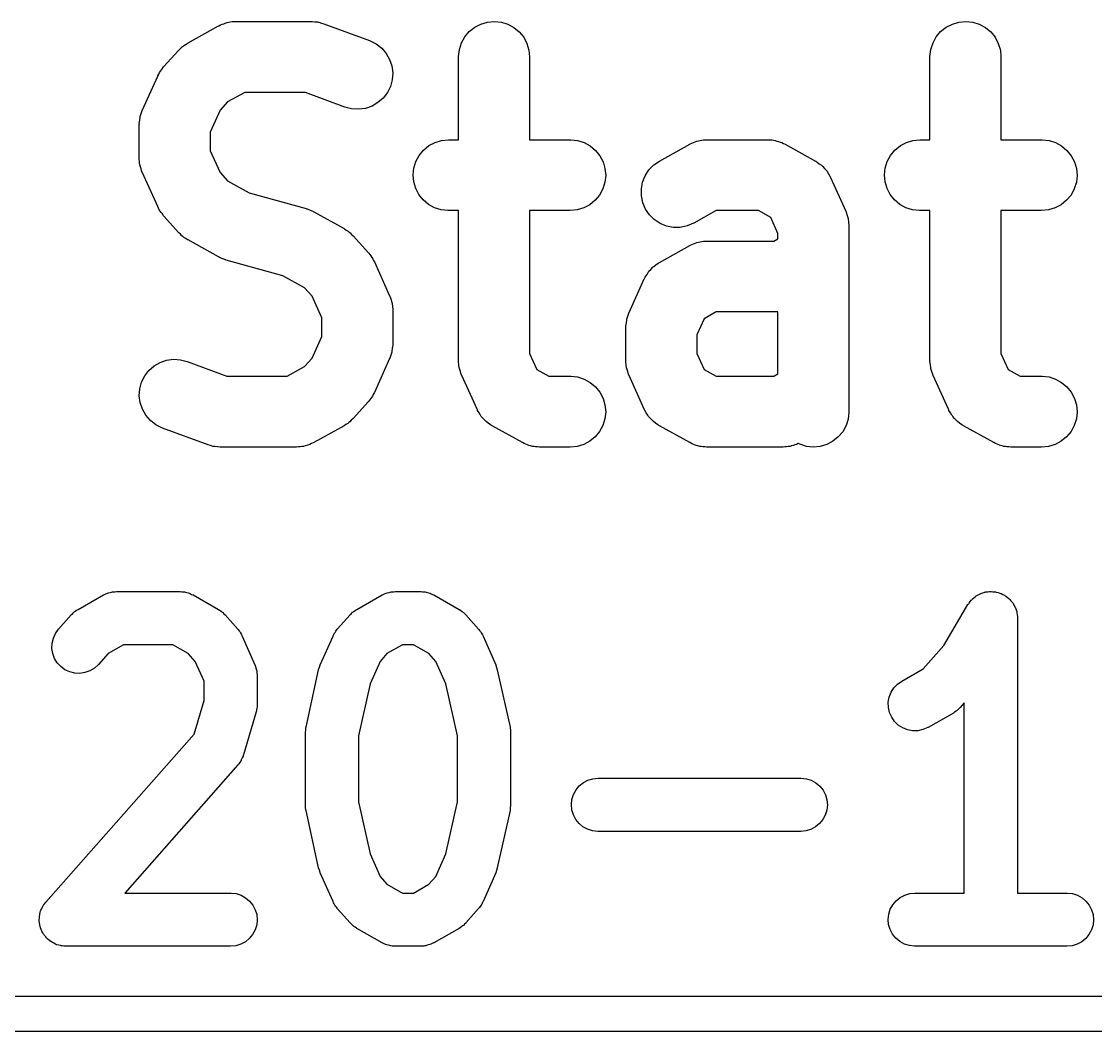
# Model space of a CAD drawing. Extents: x 70 to 232, y -98 to -51.
# Drawn here: x 162.75 to 168.8, y -97.9 to -92.2 of the extents above; entities that cross this region are included whole.
import ezdxf

# ---------------------------------------------------------------- set-up
doc = ezdxf.new("R2010")
doc.units = 0
doc.layers.add('BLACK', color=7, linetype='CONTINUOUS')

msp = doc.modelspace()

# ---------------------------------------------------------------- linework, layer by layer
at = {"layer": 'BLACK', "linetype": 'CONTINUOUS'}
for p, q in [((163.689, -92.3252), (163.86, -92.2299)), ((163.86, -92.2299), (163.862, -92.2286)), ((163.862, -92.2286), (163.872, -92.2246)), ((163.872, -92.2246), (163.881, -92.2199)), ((163.881, -92.2199), (163.89, -92.2172)), ((163.89, -92.2172), (163.898, -92.2136)), ((163.898, -92.2136), (163.909, -92.2115)), ((163.909, -92.2115), (163.918, -92.2086)), ((163.918, -92.2086), (163.928, -92.2077)), ((163.928, -92.2077), (163.937, -92.2058)), ((163.937, -92.2058), (163.947, -92.2058)), ((163.947, -92.2058), (163.957, -92.2048)), ((163.957, -92.2048), (164.386, -92.2048)), ((164.386, -92.2048), (164.389, -92.2048)), ((164.389, -92.2048), (164.403, -92.2064)), ((164.403, -92.2064), (164.417, -92.2073)), ((164.417, -92.2073), (164.422, -92.2086)), ((164.422, -92.2086), (164.427, -92.2091)), ((164.427, -92.2091), (164.441, -92.2135)), ((164.441, -92.2135), (164.455, -92.2172)), ((164.455, -92.2172), (164.712, -92.3124)), ((165.249, -92.2918), (165.274, -92.2619)), ((165.274, -92.2619), (165.305, -92.2374)), ((165.305, -92.2374), (165.339, -92.2193)), ((165.339, -92.2193), (165.377, -92.2083)), ((165.377, -92.2083), (165.416, -92.2048)), ((165.416, -92.2048), (165.455, -92.2088)), ((165.455, -92.2088), (165.492, -92.2204)), ((165.492, -92.2204), (165.526, -92.239)), ((165.526, -92.239), (165.556, -92.2638)), ((167.906, -92.2918), (167.931, -92.2619)), ((167.931, -92.2619), (167.962, -92.2374)), ((167.962, -92.2374), (167.997, -92.2193)), ((167.997, -92.2193), (168.034, -92.2083)), ((168.034, -92.2083), (168.073, -92.2048)), ((168.073, -92.2048), (168.112, -92.2088)), ((168.112, -92.2088), (168.149, -92.2204)), ((168.149, -92.2204), (168.183, -92.239)), ((168.183, -92.239), (168.213, -92.2638)), ((164.712, -92.3124), (164.715, -92.3134)), ((164.715, -92.3134), (164.75, -92.331)), ((165.23, -92.326), (165.249, -92.2918)), ((165.556, -92.2638), (165.581, -92.2941)), ((165.581, -92.2941), (165.599, -92.3285)), ((167.888, -92.326), (167.906, -92.2918)), ((168.213, -92.2638), (168.238, -92.2941)), ((168.238, -92.2941), (168.256, -92.3285)), ((163.551, -92.4614), (163.637, -92.3662)), ((163.637, -92.3662), (163.639, -92.3641)), ((163.639, -92.3641), (163.648, -92.3561)), ((163.648, -92.3561), (163.656, -92.3474)), ((163.656, -92.3474), (163.663, -92.3431)), ((163.663, -92.3431), (163.668, -92.3382)), ((163.668, -92.3382), (163.679, -92.3321)), ((163.679, -92.3321), (163.689, -92.3252)), ((164.75, -92.331), (164.781, -92.355)), ((164.781, -92.355), (164.806, -92.3845)), ((165.214, -92.402), (165.219, -92.3632)), ((165.219, -92.3632), (165.23, -92.326)), ((165.599, -92.3285), (165.61, -92.3659)), ((165.61, -92.3659), (165.614, -92.4048)), ((167.871, -92.402), (167.876, -92.3632)), ((167.876, -92.3632), (167.888, -92.326)), ((168.256, -92.3285), (168.268, -92.3659)), ((168.268, -92.3659), (168.271, -92.4048)), ((164.806, -92.3845), (164.825, -92.4184)), ((164.825, -92.4184), (164.838, -92.4554)), ((165.214, -92.4048), (165.214, -92.402)), ((165.214, -92.8714), (165.214, -92.4048)), ((165.614, -92.4048), (165.614, -92.8714)), ((167.871, -92.4048), (167.871, -92.402)), ((167.871, -92.8714), (167.871, -92.4048)), ((168.271, -92.4048), (168.271, -92.8714)), ((163.519, -92.5106), (163.524, -92.502)), ((163.524, -92.502), (163.528, -92.4929)), ((163.528, -92.4929), (163.534, -92.4852)), ((163.534, -92.4852), (163.539, -92.477)), ((163.539, -92.477), (163.545, -92.4695)), ((163.545, -92.4695), (163.551, -92.4614)), ((164.838, -92.4554), (164.843, -92.4941)), ((164.843, -92.4941), (164.84, -92.5331)), ((163.432, -92.7036), (163.518, -92.5132)), ((163.518, -92.5132), (163.519, -92.5106)), ((164.84, -92.5331), (164.83, -92.5708)), ((164.009, -92.6048), (163.912, -92.6586)), ((164.35, -92.6048), (164.009, -92.6048)), ((164.573, -92.6875), (164.35, -92.6048)), ((164.813, -92.6058), (164.789, -92.6367)), ((164.83, -92.5708), (164.813, -92.6058)), ((163.912, -92.6586), (163.87, -92.7058)), ((164.726, -92.682), (164.689, -92.6947)), ((164.759, -92.6625), (164.726, -92.682)), ((164.789, -92.6367), (164.759, -92.6625)), ((163.417, -92.7618), (163.419, -92.7441)), ((163.419, -92.7406), (163.425, -92.7238)), ((163.419, -92.7424), (163.419, -92.7406)), ((163.419, -92.7441), (163.419, -92.7424)), ((163.425, -92.7238), (163.43, -92.7069)), ((163.43, -92.7069), (163.431, -92.7053)), ((163.431, -92.7053), (163.432, -92.7036)), ((163.87, -92.7058), (163.814, -92.8286)), ((164.611, -92.6975), (164.573, -92.6875)), ((164.65, -92.6999), (164.611, -92.6975)), ((164.689, -92.6947), (164.65, -92.6999)), ((163.414, -92.7793), (163.417, -92.7618)), ((163.415, -92.7811), (163.414, -92.7793)), ((163.414, -92.7829), (163.415, -92.7811)), ((163.414, -92.7857), (163.414, -92.7829)), ((163.414, -92.9762), (163.414, -92.7857)), ((163.814, -92.8286), (163.814, -92.9333)), ((165.016, -92.9295), (165.046, -92.9048)), ((165.046, -92.9048), (165.081, -92.8865)), ((165.081, -92.8865), (165.118, -92.8752)), ((165.118, -92.8752), (165.157, -92.8714)), ((165.157, -92.8714), (165.214, -92.8714)), ((165.614, -92.8714), (165.843, -92.8714)), ((165.843, -92.8714), (165.846, -92.8714)), ((165.846, -92.8714), (165.884, -92.8758)), ((165.884, -92.8758), (165.922, -92.8876)), ((165.922, -92.8876), (165.956, -92.9064)), ((165.956, -92.9064), (165.986, -92.9315)), ((166.346, -92.9918), (166.517, -92.8966)), ((166.517, -92.8966), (166.52, -92.8953)), ((166.52, -92.8953), (166.529, -92.8913)), ((166.529, -92.8913), (166.538, -92.8865)), ((166.538, -92.8865), (166.547, -92.8838)), ((166.547, -92.8838), (166.556, -92.8802)), ((166.556, -92.8802), (166.566, -92.8782)), ((166.566, -92.8782), (166.575, -92.8752)), ((166.575, -92.8752), (166.585, -92.8743)), ((166.585, -92.8743), (166.594, -92.8725)), ((166.594, -92.8725), (166.604, -92.8724)), ((166.604, -92.8724), (166.614, -92.8714)), ((166.614, -92.8714), (166.957, -92.8714)), ((166.957, -92.8714), (166.96, -92.8714)), ((166.96, -92.8714), (166.97, -92.8726)), ((166.97, -92.8726), (166.98, -92.8728)), ((166.98, -92.8728), (166.989, -92.8748)), ((166.989, -92.8748), (166.999, -92.8758)), ((166.999, -92.8758), (167.008, -92.8789)), ((167.008, -92.8789), (167.018, -92.8811)), ((167.018, -92.8811), (167.027, -92.8848)), ((167.027, -92.8848), (167.036, -92.8876)), ((167.036, -92.8876), (167.045, -92.8925)), ((167.045, -92.8925), (167.054, -92.8966)), ((167.054, -92.8966), (167.226, -92.9918)), ((167.673, -92.9295), (167.704, -92.9048)), ((167.704, -92.9048), (167.738, -92.8865)), ((167.738, -92.8865), (167.775, -92.8752)), ((167.775, -92.8752), (167.814, -92.8714)), ((167.814, -92.8714), (167.871, -92.8714)), ((168.271, -92.8714), (168.5, -92.8714)), ((168.5, -92.8714), (168.503, -92.8714)), ((168.503, -92.8714), (168.542, -92.8758)), ((168.542, -92.8758), (168.579, -92.8876)), ((168.579, -92.8876), (168.613, -92.9064)), ((168.613, -92.9064), (168.643, -92.9315)), ((163.414, -92.978), (163.414, -92.9762)), ((163.414, -92.9798), (163.414, -92.978)), ((163.416, -92.9974), (163.414, -92.9798)), ((163.814, -92.9333), (163.87, -93.0561)), ((164.973, -92.9939), (164.991, -92.9596)), ((164.991, -92.9596), (165.016, -92.9295)), ((165.986, -92.9315), (166.01, -92.9619)), ((166.01, -92.9619), (166.028, -92.9965)), ((167.63, -92.9939), (167.648, -92.9596)), ((167.648, -92.9596), (167.673, -92.9295)), ((168.643, -92.9315), (168.667, -92.9619)), ((168.667, -92.9619), (168.685, -92.9965)), ((163.418, -93.015), (163.416, -92.9974)), ((163.419, -93.0168), (163.418, -93.015)), ((163.419, -93.0186), (163.419, -93.0168)), ((163.424, -93.0355), (163.419, -93.0186)), ((163.429, -93.0524), (163.424, -93.0355)), ((164.957, -93.07), (164.961, -93.0312)), ((164.961, -93.0312), (164.973, -92.9939)), ((166.028, -92.9965), (166.039, -93.034)), ((166.039, -93.034), (166.043, -93.0728)), ((166.265, -93.0748), (166.286, -93.042)), ((166.286, -93.042), (166.314, -93.014)), ((166.314, -93.014), (166.346, -92.9918)), ((167.226, -92.9918), (167.228, -92.9932)), ((167.228, -92.9932), (167.231, -92.9956)), ((167.231, -92.9956), (167.235, -92.9974)), ((167.235, -92.9974), (167.247, -93.0069)), ((167.247, -93.0069), (167.26, -93.0158)), ((167.26, -93.0158), (167.263, -93.0188)), ((167.263, -93.0188), (167.266, -93.0213)), ((167.266, -93.0213), (167.276, -93.033)), ((167.276, -93.033), (167.287, -93.0442)), ((167.287, -93.0442), (167.289, -93.0477)), ((167.289, -93.0477), (167.292, -93.0507)), ((167.614, -93.07), (167.618, -93.0312)), ((167.618, -93.0312), (167.63, -92.9939)), ((168.685, -92.9965), (168.696, -93.034)), ((168.696, -93.034), (168.7, -93.0728)), ((163.43, -93.054), (163.429, -93.0524)), ((163.431, -93.0557), (163.43, -93.054)), ((163.432, -93.0583), (163.431, -93.0557)), ((163.518, -93.2487), (163.432, -93.0583)), ((163.87, -93.0561), (163.912, -93.1033)), ((163.912, -93.1033), (164.034, -93.1708)), ((164.961, -93.1089), (164.957, -93.07)), ((164.972, -93.1463), (164.961, -93.1089)), ((166.043, -93.0728), (166.039, -93.1116)), ((166.251, -93.1111), (166.265, -93.0748)), ((167.292, -93.0507), (167.299, -93.0642)), ((167.299, -93.0642), (167.307, -93.0773)), ((167.307, -93.0773), (167.309, -93.0811)), ((167.309, -93.0811), (167.311, -93.0846)), ((167.311, -93.0846), (167.397, -93.2751)), ((167.618, -93.1089), (167.614, -93.07)), ((167.629, -93.1463), (167.618, -93.1089)), ((168.7, -93.0728), (168.696, -93.1116)), ((164.034, -93.1708), (164.354, -93.2597)), ((164.99, -93.1809), (164.972, -93.1463)), ((166.027, -93.1489), (166.009, -93.1833)), ((166.039, -93.1116), (166.027, -93.1489)), ((166.244, -93.1494), (166.251, -93.1111)), ((166.244, -93.1885), (166.244, -93.1494)), ((167.647, -93.1809), (167.629, -93.1463)), ((168.684, -93.1489), (168.666, -93.1833)), ((168.696, -93.1116), (168.684, -93.1489)), ((165.014, -93.2114), (164.99, -93.1809)), ((165.044, -93.2365), (165.014, -93.2114)), ((165.984, -93.2133), (165.954, -93.238)), ((166.009, -93.1833), (165.984, -93.2133)), ((166.252, -93.2267), (166.244, -93.1885)), ((166.267, -93.2626), (166.252, -93.2267)), ((167.671, -93.2114), (167.647, -93.1809)), ((167.701, -93.2365), (167.671, -93.2114)), ((168.641, -93.2133), (168.611, -93.238)), ((168.666, -93.1833), (168.641, -93.2133)), ((163.523, -93.2575), (163.518, -93.2487)), ((163.527, -93.2666), (163.523, -93.2575)), ((163.532, -93.2744), (163.527, -93.2666)), ((163.537, -93.2826), (163.532, -93.2744)), ((163.544, -93.2902), (163.537, -93.2826)), ((163.549, -93.2984), (163.544, -93.2902)), ((164.354, -93.2597), (164.356, -93.2604)), ((164.356, -93.2604), (164.359, -93.2614)), ((164.359, -93.2614), (164.361, -93.262)), ((164.361, -93.262), (164.377, -93.2687)), ((164.377, -93.2687), (164.392, -93.275)), ((164.392, -93.275), (164.395, -93.2765)), ((164.395, -93.2765), (164.397, -93.2775)), ((164.397, -93.2775), (164.569, -93.3728)), ((165.078, -93.2553), (165.044, -93.2365)), ((165.116, -93.2671), (165.078, -93.2553)), ((165.154, -93.2714), (165.116, -93.2671)), ((165.157, -93.2714), (165.154, -93.2714)), ((165.214, -93.2714), (165.157, -93.2714)), ((165.214, -94.119), (165.214, -93.2714)), ((165.843, -93.2714), (165.614, -93.2714)), ((165.614, -93.2714), (165.614, -94.0761)), ((165.882, -93.2676), (165.843, -93.2714)), ((165.919, -93.2563), (165.882, -93.2676)), ((165.954, -93.238), (165.919, -93.2563)), ((166.289, -93.2948), (166.267, -93.2626)), ((166.666, -93.2714), (166.54, -93.3415)), ((166.905, -93.2714), (166.666, -93.2714)), ((166.973, -93.3093), (166.905, -93.2714)), ((167.397, -93.2751), (167.398, -93.2776)), ((167.398, -93.2776), (167.398, -93.2793)), ((167.398, -93.2793), (167.399, -93.2809)), ((167.399, -93.2809), (167.404, -93.2979)), ((167.735, -93.2553), (167.701, -93.2365)), ((167.773, -93.2671), (167.735, -93.2553)), ((167.811, -93.2714), (167.773, -93.2671)), ((167.814, -93.2714), (167.811, -93.2714)), ((167.871, -93.2714), (167.814, -93.2714)), ((167.871, -94.119), (167.871, -93.2714)), ((168.5, -93.2714), (168.271, -93.2714)), ((168.271, -93.2714), (168.271, -94.0761)), ((168.539, -93.2676), (168.5, -93.2714)), ((168.576, -93.2563), (168.539, -93.2676)), ((168.611, -93.238), (168.576, -93.2563)), ((163.551, -93.3005), (163.549, -93.2984)), ((163.637, -93.3957), (163.551, -93.3005)), ((166.317, -93.3222), (166.289, -93.2948)), ((166.35, -93.3437), (166.317, -93.3222)), ((166.386, -93.3584), (166.35, -93.3437)), ((166.538, -93.3428), (166.502, -93.3579)), ((166.54, -93.3415), (166.538, -93.3428)), ((167.014, -93.4001), (166.973, -93.3093)), ((167.404, -93.2979), (167.41, -93.3148)), ((167.41, -93.3148), (167.41, -93.3166)), ((167.41, -93.3166), (167.41, -93.3183)), ((167.41, -93.3183), (167.412, -93.3359)), ((167.412, -93.3359), (167.414, -93.3536)), ((163.646, -93.4039), (163.637, -93.3957)), ((163.654, -93.4127), (163.646, -93.4039)), ((163.66, -93.417), (163.654, -93.4127)), ((164.569, -93.3728), (164.571, -93.3742)), ((164.571, -93.3742), (164.581, -93.3812)), ((164.581, -93.3812), (164.591, -93.3875)), ((164.591, -93.3875), (164.597, -93.3925)), ((164.597, -93.3925), (164.603, -93.3968)), ((164.603, -93.3968), (164.611, -93.4056)), ((164.611, -93.4056), (164.62, -93.4138)), ((166.424, -93.3658), (166.386, -93.3584)), ((166.463, -93.3656), (166.424, -93.3658)), ((166.502, -93.3579), (166.463, -93.3656)), ((167.014, -93.4299), (167.014, -93.4001)), ((167.414, -93.3536), (167.414, -93.3554)), ((167.414, -93.3554), (167.414, -93.3571)), ((167.414, -93.3571), (167.414, -94.4048)), ((163.666, -93.422), (163.66, -93.417)), ((163.676, -93.4283), (163.666, -93.422)), ((163.686, -93.4354), (163.676, -93.4283)), ((163.689, -93.4367), (163.686, -93.4354)), ((163.86, -93.532), (163.689, -93.4367)), ((164.62, -93.4138), (164.706, -93.5091)), ((166.346, -93.5633), (166.517, -93.468)), ((166.517, -93.468), (166.52, -93.4667)), ((166.52, -93.4667), (166.529, -93.4627)), ((166.529, -93.4627), (166.538, -93.4579)), ((166.538, -93.4579), (166.547, -93.4552)), ((166.547, -93.4552), (166.556, -93.4517)), ((166.556, -93.4517), (166.566, -93.4496)), ((166.566, -93.4496), (166.575, -93.4467)), ((166.575, -93.4467), (166.585, -93.4458)), ((166.585, -93.4458), (166.594, -93.4439)), ((166.594, -93.4439), (166.604, -93.4439)), ((166.604, -93.4439), (166.614, -93.4429)), ((166.614, -93.4429), (166.991, -93.4429)), ((166.991, -93.4429), (167.014, -93.4299)), ((163.862, -93.533), (163.86, -93.532)), ((163.865, -93.5345), (163.862, -93.533)), ((164.706, -93.5091), (164.708, -93.5112)), ((164.708, -93.5112), (164.714, -93.5193)), ((164.714, -93.5193), (164.72, -93.5269)), ((164.72, -93.5269), (164.725, -93.5352)), ((163.88, -93.5408), (163.865, -93.5345)), ((163.896, -93.5475), (163.88, -93.5408)), ((163.898, -93.5481), (163.896, -93.5475)), ((163.901, -93.5491), (163.898, -93.5481)), ((163.904, -93.5498), (163.901, -93.5491)), ((164.224, -93.6387), (163.904, -93.5498)), ((164.725, -93.5352), (164.73, -93.5429)), ((164.73, -93.5429), (164.735, -93.5521)), ((164.735, -93.5521), (164.74, -93.5608)), ((164.74, -93.5608), (164.825, -93.7513)), ((166.297, -93.6024), (166.308, -93.5908)), ((166.308, -93.5908), (166.311, -93.5884)), ((166.311, -93.5884), (166.314, -93.5855)), ((166.314, -93.5855), (166.326, -93.5767)), ((166.326, -93.5767), (166.339, -93.5673)), ((166.339, -93.5673), (166.342, -93.5656)), ((166.342, -93.5656), (166.346, -93.5633)), ((164.345, -93.7062), (164.224, -93.6387)), ((166.26, -93.656), (166.262, -93.6535)), ((166.262, -93.6535), (166.264, -93.65)), ((166.264, -93.65), (166.265, -93.6462)), ((166.265, -93.6462), (166.274, -93.6332)), ((166.274, -93.6332), (166.282, -93.6199)), ((166.282, -93.6199), (166.284, -93.6169)), ((166.284, -93.6169), (166.286, -93.6135)), ((166.286, -93.6135), (166.297, -93.6024)), ((164.388, -93.7534), (164.345, -93.7062)), ((166.175, -93.8465), (166.26, -93.656)), ((164.443, -93.8763), (164.388, -93.7534)), ((164.825, -93.7513), (164.826, -93.7538)), ((164.826, -93.7538), (164.827, -93.7555)), ((164.827, -93.7555), (164.828, -93.7571)), ((164.828, -93.7571), (164.833, -93.7741)), ((164.833, -93.7741), (164.838, -93.791)), ((164.838, -93.791), (164.839, -93.7928)), ((164.839, -93.7928), (164.839, -93.7945)), ((164.839, -93.7945), (164.841, -93.8121)), ((164.841, -93.8121), (164.843, -93.8297)), ((164.843, -93.8297), (164.843, -93.8315)), ((164.843, -93.8315), (164.843, -93.8333)), ((164.843, -93.8333), (164.843, -94.0238)), ((164.443, -93.9809), (164.443, -93.8763)), ((166.16, -93.9046), (166.162, -93.887)), ((166.162, -93.8835), (166.168, -93.8667)), ((166.162, -93.8853), (166.162, -93.8835)), ((166.162, -93.887), (166.162, -93.8853)), ((166.168, -93.8667), (166.173, -93.8498)), ((166.173, -93.8498), (166.174, -93.8482)), ((166.174, -93.8482), (166.175, -93.8465)), ((166.598, -93.8807), (166.557, -93.9715)), ((166.666, -93.8429), (166.598, -93.8807)), ((167.014, -93.8429), (166.666, -93.8429)), ((167.014, -94.1918), (167.014, -93.8429)), ((166.157, -93.9222), (166.16, -93.9046)), ((166.157, -93.924), (166.157, -93.9222)), ((166.157, -93.9258), (166.157, -93.924)), ((166.157, -93.9286), (166.157, -93.9258)), ((166.157, -94.119), (166.157, -93.9286)), ((164.388, -94.1037), (164.443, -93.9809)), ((166.557, -93.9715), (166.557, -94.0761)), ((164.838, -94.0689), (164.832, -94.0857)), ((164.84, -94.0477), (164.838, -94.0654)), ((164.838, -94.0654), (164.838, -94.0671)), ((164.838, -94.0671), (164.838, -94.0689)), ((164.843, -94.0302), (164.84, -94.0477)), ((164.843, -94.0238), (164.843, -94.0266)), ((164.843, -94.0266), (164.843, -94.0284)), ((164.843, -94.0284), (164.843, -94.0302)), ((165.614, -94.0761), (165.655, -94.1669)), ((166.557, -94.0761), (166.598, -94.1669)), ((168.271, -94.0761), (168.312, -94.1669)), ((163.498, -94.1471), (163.531, -94.1275)), ((163.531, -94.1275), (163.568, -94.1149)), ((163.568, -94.1149), (163.607, -94.1097)), ((163.607, -94.1097), (163.646, -94.1121)), ((163.646, -94.1121), (163.684, -94.122)), ((163.684, -94.122), (163.907, -94.2048)), ((164.345, -94.1509), (164.388, -94.1037)), ((164.825, -94.1059), (164.74, -94.2964)), ((164.826, -94.1042), (164.825, -94.1059)), ((164.827, -94.1026), (164.826, -94.1042)), ((164.832, -94.0857), (164.827, -94.1026)), ((165.214, -94.1208), (165.214, -94.119)), ((165.214, -94.1226), (165.214, -94.1208)), ((165.216, -94.1403), (165.214, -94.1226)), ((166.157, -94.1208), (166.157, -94.119)), ((166.157, -94.1226), (166.157, -94.1208)), ((166.159, -94.1403), (166.157, -94.1226)), ((167.872, -94.1208), (167.871, -94.119)), ((167.871, -94.1226), (167.872, -94.1208)), ((167.874, -94.1403), (167.871, -94.1226)), ((163.445, -94.2038), (163.468, -94.1728)), ((163.468, -94.1728), (163.498, -94.1471)), ((164.248, -94.2048), (164.345, -94.1509)), ((165.218, -94.1579), (165.216, -94.1403)), ((165.219, -94.1596), (165.218, -94.1579)), ((165.219, -94.1614), (165.219, -94.1596)), ((165.224, -94.1783), (165.219, -94.1614)), ((165.229, -94.1953), (165.224, -94.1783)), ((165.23, -94.1968), (165.229, -94.1953)), ((165.231, -94.1986), (165.23, -94.1968)), ((165.232, -94.2011), (165.231, -94.1986)), ((165.655, -94.1669), (165.723, -94.2048)), ((166.161, -94.1579), (166.159, -94.1403)), ((166.161, -94.1596), (166.161, -94.1579)), ((166.162, -94.1614), (166.161, -94.1596)), ((166.167, -94.1783), (166.162, -94.1614)), ((166.172, -94.1953), (166.167, -94.1783)), ((166.173, -94.1968), (166.172, -94.1953)), ((166.174, -94.1986), (166.173, -94.1968)), ((166.175, -94.2011), (166.174, -94.1986)), ((166.598, -94.1669), (166.666, -94.2048)), ((166.991, -94.2048), (167.014, -94.1918)), ((167.875, -94.1579), (167.874, -94.1403)), ((167.876, -94.1596), (167.875, -94.1579)), ((167.876, -94.1614), (167.876, -94.1596)), ((167.881, -94.1783), (167.876, -94.1614)), ((167.887, -94.1953), (167.881, -94.1783)), ((167.887, -94.1968), (167.887, -94.1953)), ((167.888, -94.1986), (167.887, -94.1968)), ((167.889, -94.2011), (167.888, -94.1986)), ((168.312, -94.1669), (168.38, -94.2048)), ((163.417, -94.2764), (163.427, -94.2388)), ((163.427, -94.2388), (163.445, -94.2038)), ((163.907, -94.2048), (164.248, -94.2048)), ((165.318, -94.3916), (165.232, -94.2011)), ((165.723, -94.2048), (165.843, -94.2048)), ((165.843, -94.2048), (165.846, -94.2048)), ((165.846, -94.2048), (165.884, -94.2091)), ((165.884, -94.2091), (165.922, -94.2209)), ((165.922, -94.2209), (165.956, -94.2397)), ((165.956, -94.2397), (165.986, -94.2648)), ((166.26, -94.3916), (166.175, -94.2011)), ((166.666, -94.2048), (166.991, -94.2048)), ((167.975, -94.3916), (167.889, -94.2011)), ((168.38, -94.2048), (168.5, -94.2048)), ((168.5, -94.2048), (168.503, -94.2048)), ((168.503, -94.2048), (168.542, -94.2091)), ((168.542, -94.2091), (168.579, -94.2209)), ((168.579, -94.2209), (168.613, -94.2397)), ((168.613, -94.2397), (168.643, -94.2648)), ((163.414, -94.3154), (163.417, -94.2764)), ((163.419, -94.3541), (163.414, -94.3154)), ((164.729, -94.3167), (164.723, -94.3243)), ((164.733, -94.3076), (164.729, -94.3167)), ((164.738, -94.2989), (164.733, -94.3076)), ((164.74, -94.2964), (164.738, -94.2989)), ((165.986, -94.2648), (166.01, -94.2952)), ((166.01, -94.2952), (166.028, -94.3298)), ((168.643, -94.2648), (168.667, -94.2952)), ((168.667, -94.2952), (168.685, -94.3298)), ((163.432, -94.3911), (163.419, -94.3541)), ((164.706, -94.3481), (164.62, -94.4433)), ((164.712, -94.34), (164.706, -94.3481)), ((164.718, -94.3325), (164.712, -94.34)), ((164.723, -94.3243), (164.718, -94.3325)), ((166.028, -94.3298), (166.039, -94.3673)), ((166.039, -94.3673), (166.043, -94.4062)), ((168.685, -94.3298), (168.696, -94.3673)), ((168.696, -94.3673), (168.7, -94.4062)), ((163.451, -94.425), (163.432, -94.3911)), ((163.477, -94.4545), (163.451, -94.425)), ((165.32, -94.3951), (165.318, -94.3916)), ((165.321, -94.3989), (165.32, -94.3951)), ((165.329, -94.412), (165.321, -94.3989)), ((165.337, -94.4255), (165.329, -94.412)), ((165.34, -94.4285), (165.337, -94.4255)), ((165.342, -94.432), (165.34, -94.4285)), ((165.352, -94.4432), (165.342, -94.432)), ((166.043, -94.4062), (166.039, -94.445)), ((166.262, -94.3951), (166.26, -94.3916)), ((166.264, -94.3989), (166.262, -94.3951)), ((166.272, -94.412), (166.264, -94.3989)), ((166.28, -94.4255), (166.272, -94.412)), ((166.283, -94.4285), (166.28, -94.4255)), ((166.285, -94.432), (166.283, -94.4285)), ((166.295, -94.4432), (166.285, -94.432)), ((167.414, -94.4076), (167.41, -94.4463)), ((167.414, -94.4048), (167.414, -94.4076)), ((167.977, -94.3951), (167.975, -94.3916)), ((167.978, -94.3989), (167.977, -94.3951)), ((167.986, -94.412), (167.978, -94.3989)), ((167.994, -94.4255), (167.986, -94.412)), ((167.997, -94.4285), (167.994, -94.4255)), ((167.999, -94.432), (167.997, -94.4285)), ((168.01, -94.4432), (167.999, -94.432)), ((168.7, -94.4062), (168.696, -94.445)), ((163.507, -94.4785), (163.477, -94.4545)), ((163.542, -94.4961), (163.507, -94.4785)), ((163.545, -94.4971), (163.542, -94.4961)), ((163.802, -94.5923), (163.545, -94.4971)), ((164.569, -94.4844), (164.397, -94.5796)), ((164.579, -94.4774), (164.569, -94.4844)), ((164.589, -94.4713), (164.579, -94.4774)), ((164.595, -94.4664), (164.589, -94.4713)), ((164.601, -94.4622), (164.595, -94.4664)), ((164.609, -94.4534), (164.601, -94.4622)), ((164.618, -94.4454), (164.609, -94.4534)), ((164.62, -94.4433), (164.618, -94.4454)), ((165.363, -94.4549), (165.352, -94.4432)), ((165.366, -94.4574), (165.363, -94.4549)), ((165.369, -94.4603), (165.366, -94.4574)), ((165.381, -94.4693), (165.369, -94.4603)), ((165.394, -94.4788), (165.381, -94.4693)), ((165.397, -94.4806), (165.394, -94.4788)), ((165.4, -94.483), (165.397, -94.4806)), ((165.403, -94.4844), (165.4, -94.483)), ((165.574, -94.5796), (165.403, -94.4844)), ((166.027, -94.4823), (166.009, -94.5166)), ((166.039, -94.445), (166.027, -94.4823)), ((166.306, -94.4549), (166.295, -94.4432)), ((166.309, -94.4574), (166.306, -94.4549)), ((166.312, -94.4603), (166.309, -94.4574)), ((166.324, -94.4693), (166.312, -94.4603)), ((166.336, -94.4788), (166.324, -94.4693)), ((166.34, -94.4806), (166.336, -94.4788)), ((166.343, -94.483), (166.34, -94.4806)), ((166.346, -94.4844), (166.343, -94.483)), ((166.517, -94.5796), (166.346, -94.4844)), ((167.398, -94.4835), (167.379, -94.5178)), ((167.41, -94.4463), (167.398, -94.4835)), ((168.02, -94.4549), (168.01, -94.4432)), ((168.023, -94.4574), (168.02, -94.4549)), ((168.026, -94.4603), (168.023, -94.4574)), ((168.038, -94.4693), (168.026, -94.4603)), ((168.051, -94.4788), (168.038, -94.4693)), ((168.054, -94.4806), (168.051, -94.4788)), ((168.058, -94.483), (168.054, -94.4806)), ((168.06, -94.4844), (168.058, -94.483)), ((168.231, -94.5796), (168.06, -94.4844)), ((168.684, -94.4823), (168.666, -94.5166)), ((168.696, -94.445), (168.684, -94.4823)), ((165.984, -94.5467), (165.954, -94.5713)), ((166.009, -94.5166), (165.984, -94.5467)), ((167.354, -94.5477), (167.324, -94.5721)), ((167.379, -94.5178), (167.354, -94.5477)), ((168.641, -94.5467), (168.611, -94.5713)), ((168.666, -94.5166), (168.641, -94.5467)), ((163.816, -94.596), (163.802, -94.5923)), ((163.83, -94.6004), (163.816, -94.596)), ((163.835, -94.601), (163.83, -94.6004)), ((163.84, -94.6022), (163.835, -94.601)), ((163.854, -94.6031), (163.84, -94.6022)), ((163.869, -94.6047), (163.854, -94.6031)), ((163.871, -94.6048), (163.869, -94.6047)), ((164.3, -94.6048), (163.871, -94.6048)), ((164.31, -94.6038), (164.3, -94.6048)), ((164.32, -94.6037), (164.31, -94.6038)), ((164.33, -94.6019), (164.32, -94.6037)), ((164.339, -94.601), (164.33, -94.6019)), ((164.349, -94.598), (164.339, -94.601)), ((164.359, -94.596), (164.349, -94.598)), ((164.367, -94.5924), (164.359, -94.596)), ((164.376, -94.5897), (164.367, -94.5924)), ((164.385, -94.5849), (164.376, -94.5897)), ((164.395, -94.5809), (164.385, -94.5849)), ((164.397, -94.5796), (164.395, -94.5809)), ((165.584, -94.5837), (165.574, -94.5796)), ((165.593, -94.5886), (165.584, -94.5837)), ((165.602, -94.5914), (165.593, -94.5886)), ((165.61, -94.5951), (165.602, -94.5914)), ((165.62, -94.5973), (165.61, -94.5951)), ((165.63, -94.6004), (165.62, -94.5973)), ((165.639, -94.6014), (165.63, -94.6004)), ((165.648, -94.6034), (165.639, -94.6014)), ((165.658, -94.6036), (165.648, -94.6034)), ((165.669, -94.6047), (165.658, -94.6036)), ((165.671, -94.6048), (165.669, -94.6047)), ((165.843, -94.6048), (165.671, -94.6048)), ((165.882, -94.601), (165.843, -94.6048)), ((165.919, -94.5897), (165.882, -94.601)), ((165.954, -94.5713), (165.919, -94.5897)), ((166.527, -94.5837), (166.517, -94.5796)), ((166.535, -94.5886), (166.527, -94.5837)), ((166.544, -94.5914), (166.535, -94.5886)), ((166.553, -94.5951), (166.544, -94.5914)), ((166.563, -94.5973), (166.553, -94.5951)), ((166.573, -94.6004), (166.563, -94.5973)), ((166.582, -94.6014), (166.573, -94.6004)), ((166.591, -94.6034), (166.582, -94.6014)), ((166.601, -94.6036), (166.591, -94.6034)), ((166.611, -94.6047), (166.601, -94.6036)), ((166.614, -94.6048), (166.611, -94.6047)), ((167.043, -94.6048), (166.614, -94.6048)), ((167.053, -94.6038), (167.043, -94.6048)), ((167.063, -94.6037), (167.053, -94.6038)), ((167.072, -94.6019), (167.063, -94.6037)), ((167.082, -94.601), (167.072, -94.6019)), ((167.091, -94.598), (167.082, -94.601)), ((167.102, -94.596), (167.091, -94.598)), ((167.11, -94.5924), (167.102, -94.596)), ((167.119, -94.5897), (167.11, -94.5924)), ((167.128, -94.5849), (167.119, -94.5897)), ((167.129, -94.5847), (167.128, -94.5849)), ((167.137, -94.5891), (167.129, -94.5847)), ((167.174, -94.6007), (167.137, -94.5891)), ((167.213, -94.6048), (167.174, -94.6007)), ((167.252, -94.6012), (167.213, -94.6048)), ((167.289, -94.5902), (167.252, -94.6012)), ((167.324, -94.5721), (167.289, -94.5902)), ((168.241, -94.5837), (168.231, -94.5796)), ((168.25, -94.5886), (168.241, -94.5837)), ((168.259, -94.5914), (168.25, -94.5886)), ((168.267, -94.5951), (168.259, -94.5914)), ((168.277, -94.5973), (168.267, -94.5951)), ((168.287, -94.6004), (168.277, -94.5973)), ((168.296, -94.6014), (168.287, -94.6004)), ((168.305, -94.6034), (168.296, -94.6014)), ((168.316, -94.6036), (168.305, -94.6034)), ((168.326, -94.6047), (168.316, -94.6036)), ((168.329, -94.6048), (168.326, -94.6047)), ((168.5, -94.6048), (168.329, -94.6048)), ((168.539, -94.601), (168.5, -94.6048)), ((168.576, -94.5897), (168.539, -94.601)), ((168.611, -94.5713), (168.576, -94.5897)), ((163.069, -95.5195), (163.212, -95.4385)), ((163.212, -95.4385), (163.214, -95.4375)), ((163.214, -95.4375), (163.221, -95.4343)), ((163.221, -95.4343), (163.229, -95.4304)), ((163.229, -95.4304), (163.235, -95.4285)), ((163.235, -95.4285), (163.241, -95.426)), ((163.241, -95.426), (163.249, -95.4243)), ((163.249, -95.4243), (163.257, -95.4219)), ((163.257, -95.4219), (163.263, -95.4213)), ((163.263, -95.4213), (163.269, -95.42)), ((163.269, -95.42), (163.277, -95.4199)), ((163.277, -95.4199), (163.286, -95.419)), ((163.286, -95.419), (163.643, -95.419)), ((163.643, -95.419), (163.645, -95.4191)), ((163.645, -95.4191), (163.653, -95.42)), ((163.653, -95.42), (163.661, -95.4202)), ((163.661, -95.4202), (163.668, -95.4216)), ((163.668, -95.4216), (163.674, -95.4223)), ((163.674, -95.4223), (163.682, -95.4248)), ((163.682, -95.4248), (163.69, -95.4267)), ((163.69, -95.4267), (163.696, -95.4292)), ((163.696, -95.4292), (163.702, -95.4312)), ((163.702, -95.4312), (163.709, -95.4352)), ((163.709, -95.4352), (163.717, -95.4385)), ((163.717, -95.4385), (163.86, -95.5195)), ((164.64, -95.5195), (164.783, -95.4385)), ((164.783, -95.4385), (164.785, -95.4375)), ((164.785, -95.4375), (164.793, -95.4343)), ((164.793, -95.4343), (164.8, -95.4304)), ((164.8, -95.4304), (164.806, -95.4285)), ((164.806, -95.4285), (164.812, -95.426)), ((164.812, -95.426), (164.82, -95.4243)), ((164.82, -95.4243), (164.828, -95.4219)), ((164.828, -95.4219), (164.834, -95.4213)), ((164.834, -95.4213), (164.841, -95.42)), ((164.841, -95.42), (164.849, -95.4199)), ((164.849, -95.4199), (164.857, -95.419)), ((164.857, -95.419), (165, -95.419)), ((165, -95.419), (165.002, -95.4191)), ((165.002, -95.4191), (165.01, -95.42)), ((165.01, -95.42), (165.019, -95.4202)), ((165.019, -95.4202), (165.025, -95.4216)), ((165.025, -95.4216), (165.031, -95.4223)), ((165.031, -95.4223), (165.039, -95.4248)), ((165.039, -95.4248), (165.047, -95.4267)), ((165.047, -95.4267), (165.053, -95.4292)), ((165.053, -95.4292), (165.059, -95.4312)), ((165.059, -95.4312), (165.066, -95.4352)), ((165.066, -95.4352), (165.074, -95.4385)), ((165.074, -95.4385), (165.217, -95.5195)), ((168.097, -95.4762), (168.104, -95.4678)), ((168.104, -95.4678), (168.107, -95.465)), ((168.107, -95.465), (168.109, -95.4619)), ((168.109, -95.4619), (168.118, -95.4553)), ((168.118, -95.4553), (168.125, -95.4482)), ((168.125, -95.4482), (168.129, -95.4461)), ((168.129, -95.4461), (168.132, -95.4435)), ((168.132, -95.4435), (168.142, -95.4386)), ((168.142, -95.4386), (168.151, -95.4333)), ((168.151, -95.4333), (168.154, -95.4319)), ((168.154, -95.4319), (168.158, -95.43)), ((168.158, -95.43), (168.168, -95.427)), ((168.168, -95.427), (168.178, -95.4235)), ((168.178, -95.4235), (168.182, -95.4229)), ((168.182, -95.4229), (168.186, -95.4217)), ((168.186, -95.4217), (168.197, -95.4207)), ((168.197, -95.4207), (168.207, -95.4192)), ((168.207, -95.4192), (168.211, -95.4194)), ((168.211, -95.4194), (168.215, -95.4191)), ((168.215, -95.4191), (168.226, -95.4202)), ((168.226, -95.4202), (168.236, -95.4207)), ((168.236, -95.4207), (168.24, -95.4217)), ((168.24, -95.4217), (168.244, -95.4221)), ((168.244, -95.4221), (168.255, -95.4252)), ((168.255, -95.4252), (168.265, -95.4278)), ((168.265, -95.4278), (168.268, -95.4296)), ((168.268, -95.4296), (168.272, -95.4308)), ((168.272, -95.4308), (168.282, -95.4358)), ((168.282, -95.4358), (168.291, -95.4403)), ((168.291, -95.4403), (168.295, -95.4427)), ((168.295, -95.4427), (168.298, -95.4447)), ((168.298, -95.4447), (168.306, -95.4514)), ((168.306, -95.4514), (168.315, -95.4577)), ((168.315, -95.4577), (168.318, -95.4607)), ((168.318, -95.4607), (168.321, -95.4634)), ((168.321, -95.4634), (168.327, -95.4715)), ((168.327, -95.4715), (168.334, -95.4793)), ((163.049, -95.5332), (163.053, -95.5295)), ((163.053, -95.5295), (163.061, -95.5248)), ((163.061, -95.5248), (163.069, -95.5195)), ((163.86, -95.5195), (163.861, -95.5205)), ((163.861, -95.5205), (163.869, -95.5259)), ((163.869, -95.5259), (163.877, -95.5308)), ((163.877, -95.5308), (163.881, -95.5345)), ((164.621, -95.5332), (164.625, -95.5295)), ((164.625, -95.5295), (164.633, -95.5248)), ((164.633, -95.5248), (164.64, -95.5195)), ((165.217, -95.5195), (165.219, -95.5205)), ((165.219, -95.5205), (165.226, -95.5259)), ((165.226, -95.5259), (165.234, -95.5308)), ((165.234, -95.5308), (165.238, -95.5345)), ((167.949, -95.7234), (168.085, -95.493)), ((168.085, -95.493), (168.086, -95.4912)), ((168.086, -95.4912), (168.089, -95.4879)), ((168.089, -95.4879), (168.091, -95.4843)), ((168.091, -95.4843), (168.097, -95.4762)), ((168.334, -95.4793), (168.337, -95.4828)), ((168.337, -95.4828), (168.339, -95.486)), ((168.339, -95.486), (168.344, -95.4954)), ((168.344, -95.4954), (168.35, -95.5044)), ((168.35, -95.5044), (168.351, -95.5083)), ((168.351, -95.5083), (168.353, -95.5119)), ((168.353, -95.5119), (168.356, -95.522)), ((168.356, -95.522), (168.36, -95.5319)), ((168.36, -95.5319), (168.36, -95.536)), ((162.959, -95.6317), (163.03, -95.5508)), ((163.03, -95.5508), (163.032, -95.5492)), ((163.032, -95.5492), (163.039, -95.543)), ((163.039, -95.543), (163.045, -95.5363)), ((163.045, -95.5363), (163.049, -95.5332)), ((163.881, -95.5345), (163.885, -95.5377)), ((163.885, -95.5377), (163.891, -95.5445)), ((163.891, -95.5445), (163.898, -95.5508)), ((163.898, -95.5508), (163.97, -95.6317)), ((164.53, -95.6317), (164.602, -95.5508)), ((164.602, -95.5508), (164.603, -95.5492)), ((164.603, -95.5492), (164.61, -95.543)), ((164.61, -95.543), (164.616, -95.5363)), ((164.616, -95.5363), (164.621, -95.5332)), ((165.238, -95.5345), (165.242, -95.5377)), ((165.242, -95.5377), (165.249, -95.5445)), ((165.249, -95.5445), (165.255, -95.5508)), ((165.255, -95.5508), (165.327, -95.6317)), ((168.36, -95.536), (168.361, -95.5399)), ((168.361, -95.5399), (168.362, -95.5504)), ((168.362, -95.5504), (168.364, -95.5608)), ((168.364, -95.5608), (168.364, -95.565)), ((168.364, -95.565), (168.364, -95.569)), ((168.364, -95.569), (168.364, -97.119)), ((162.942, -95.6554), (162.959, -95.6317)), ((163.97, -95.6317), (163.971, -95.6333)), ((163.971, -95.6333), (163.975, -95.6393)), ((163.975, -95.6393), (163.98, -95.6449)), ((163.98, -95.6449), (163.984, -95.6513)), ((163.984, -95.6513), (163.988, -95.6573)), ((164.513, -95.6554), (164.518, -95.6495)), ((164.518, -95.6495), (164.521, -95.6432)), ((164.521, -95.6432), (164.526, -95.6377)), ((164.526, -95.6377), (164.53, -95.6317)), ((165.327, -95.6317), (165.328, -95.6333)), ((165.328, -95.6333), (165.332, -95.6393)), ((165.332, -95.6393), (165.337, -95.6449)), ((165.337, -95.6449), (165.341, -95.6513)), ((165.341, -95.6513), (165.345, -95.6573)), ((162.922, -95.7398), (162.923, -95.7105)), ((162.923, -95.7105), (162.93, -95.6821)), ((162.93, -95.6821), (162.942, -95.6554)), ((163.988, -95.6573), (163.991, -95.664)), ((163.991, -95.664), (163.994, -95.6704)), ((163.994, -95.6704), (164.066, -95.8323)), ((164.434, -95.8323), (164.506, -95.6704)), ((164.506, -95.6685), (164.51, -95.6621)), ((164.506, -95.6704), (164.506, -95.6685)), ((164.51, -95.6621), (164.513, -95.6554)), ((165.345, -95.6573), (165.348, -95.664)), ((165.348, -95.664), (165.352, -95.6704)), ((165.352, -95.6704), (165.423, -95.8323)), ((162.926, -95.7687), (162.922, -95.7398)), ((162.936, -95.7962), (162.926, -95.7687)), ((163.239, -95.7681), (163.184, -95.8302)), ((163.325, -95.719), (163.239, -95.7681)), ((163.603, -95.719), (163.325, -95.719)), ((163.69, -95.7681), (163.603, -95.719)), ((163.729, -95.8128), (163.69, -95.7681)), ((164.81, -95.7681), (164.771, -95.8128)), ((164.897, -95.719), (164.81, -95.7681)), ((164.96, -95.719), (164.897, -95.719)), ((165.047, -95.7681), (164.96, -95.719)), ((165.086, -95.8128), (165.047, -95.7681)), ((167.833, -95.8557), (167.949, -95.7234)), ((162.952, -95.8212), (162.936, -95.7962)), ((162.971, -95.8427), (162.952, -95.8212)), ((163.183, -95.8318), (163.161, -95.8514)), ((163.184, -95.8302), (163.183, -95.8318)), ((163.779, -95.9245), (163.729, -95.8128)), ((164.066, -95.8323), (164.067, -95.8342)), ((164.067, -95.8342), (164.067, -95.835)), ((164.43, -95.8455), (164.434, -95.8323)), ((164.771, -95.8128), (164.715, -95.9397)), ((165.142, -95.9397), (165.086, -95.8128)), ((165.423, -95.8323), (165.423, -95.8327)), ((165.423, -95.8327), (165.423, -95.8327)), ((165.423, -95.8327), (165.423, -95.8327)), ((165.423, -95.8327), (165.424, -95.8342)), ((165.424, -95.8342), (165.428, -95.8474)), ((162.995, -95.86), (162.971, -95.8427)), ((163.022, -95.8724), (162.995, -95.86)), ((163.05, -95.8794), (163.022, -95.8724)), ((163.079, -95.8807), (163.05, -95.8794)), ((163.108, -95.8764), (163.079, -95.8807)), ((163.136, -95.8665), (163.108, -95.8764)), ((163.161, -95.8514), (163.136, -95.8665)), ((164.067, -95.835), (164.067, -95.8357)), ((164.067, -95.8357), (164.071, -95.849)), ((164.071, -95.849), (164.075, -95.8622)), ((164.075, -95.8622), (164.075, -95.863)), ((164.075, -95.863), (164.076, -95.8637)), ((164.076, -95.8637), (164.077, -95.8775)), ((164.077, -95.8775), (164.079, -95.8913)), ((164.079, -95.8913), (164.078, -95.8921)), ((164.078, -95.8921), (164.079, -95.8929)), ((164.079, -95.8929), (164.079, -96.0548)), ((164.354, -96.1844), (164.425, -95.8605)), ((164.425, -95.8585), (164.43, -95.8455)), ((164.425, -95.8601), (164.425, -95.8585)), ((164.425, -95.8605), (164.425, -95.8601)), ((164.425, -95.8601), (164.425, -95.8601)), ((164.425, -95.8601), (164.425, -95.8601)), ((165.428, -95.8474), (165.432, -95.8605)), ((165.432, -95.8605), (165.504, -96.1844)), ((167.712, -95.9243), (167.833, -95.8557)), ((163.779, -96.0332), (163.779, -95.9245)), ((164.715, -95.9397), (164.65, -96.233)), ((165.207, -96.233), (165.142, -95.9397)), ((167.668, -95.9623), (167.688, -95.9411)), ((167.688, -95.9411), (167.712, -95.9243)), ((167.636, -96.0431), (167.641, -96.0143)), ((167.641, -96.0143), (167.652, -95.987)), ((167.652, -95.987), (167.668, -95.9623)), ((163.723, -96.2233), (163.779, -96.0332)), ((164.078, -96.0683), (164.076, -96.0771)), ((164.079, -96.0569), (164.078, -96.0626)), ((164.078, -96.0626), (164.078, -96.0683)), ((164.079, -96.0548), (164.079, -96.0569)), ((167.637, -96.0724), (167.636, -96.0431)), ((167.643, -96.101), (167.637, -96.0724)), ((168.04, -96.0746), (168.033, -96.0808)), ((168.041, -96.0731), (168.04, -96.0746)), ((168.064, -96.0467), (168.041, -96.0731)), ((168.064, -97.119), (168.064, -96.0467)), ((164.072, -96.0971), (164.001, -96.3399)), ((164.074, -96.0914), (164.072, -96.0971)), ((164.075, -96.0859), (164.074, -96.0914)), ((164.076, -96.0771), (164.075, -96.0859)), ((167.655, -96.1278), (167.643, -96.101)), ((167.671, -96.1519), (167.655, -96.1278)), ((168.003, -96.1043), (167.86, -96.1853)), ((168.01, -96.099), (168.003, -96.1043)), ((168.018, -96.0943), (168.01, -96.099)), ((168.022, -96.0906), (168.018, -96.0943)), ((168.026, -96.0875), (168.022, -96.0906)), ((168.033, -96.0808), (168.026, -96.0875)), ((164.352, -96.1994), (164.353, -96.1855)), ((164.353, -96.1849), (164.354, -96.1844)), ((164.353, -96.1855), (164.353, -96.1849)), ((165.504, -96.1844), (165.504, -96.1864)), ((165.504, -96.1864), (165.504, -96.187)), ((165.504, -96.187), (165.504, -96.1875)), ((165.504, -96.1875), (165.506, -96.2016)), ((167.692, -96.1722), (167.671, -96.1519)), ((167.717, -96.1881), (167.692, -96.1722)), ((167.744, -96.1989), (167.717, -96.1881)), ((167.831, -96.1978), (167.802, -96.2038)), ((167.858, -96.1863), (167.831, -96.1978)), ((167.86, -96.1853), (167.858, -96.1863)), ((162.888, -97.1698), (163.723, -96.2233)), ((164.35, -96.2134), (164.352, -96.1994)), ((164.35, -96.214), (164.35, -96.2134)), ((164.35, -96.2146), (164.35, -96.214)), ((164.35, -96.2167), (164.35, -96.2146)), ((164.35, -96.6214), (164.35, -96.2167)), ((164.65, -96.233), (164.65, -96.6051)), ((165.207, -96.6051), (165.207, -96.233)), ((165.506, -96.2016), (165.507, -96.2155)), ((165.507, -96.2155), (165.507, -96.2161)), ((165.507, -96.2161), (165.507, -96.2167)), ((165.507, -96.2167), (165.507, -96.6214)), ((167.773, -96.2042), (167.744, -96.1989)), ((167.802, -96.2038), (167.773, -96.2042)), ((163.987, -96.3731), (163.98, -96.3831)), ((163.988, -96.3709), (163.987, -96.3731)), ((163.989, -96.3689), (163.988, -96.3709)), ((163.994, -96.3577), (163.989, -96.3689)), ((163.999, -96.3465), (163.994, -96.3577)), ((164, -96.3442), (163.999, -96.3465)), ((164.001, -96.3399), (164, -96.3419)), ((164, -96.3419), (164, -96.3442)), ((163.97, -96.3969), (163.332, -97.119)), ((163.971, -96.3949), (163.97, -96.3969)), ((163.973, -96.3932), (163.971, -96.3949)), ((163.98, -96.3831), (163.973, -96.3932)), ((165.894, -96.515), (165.917, -96.4965)), ((165.917, -96.4965), (165.943, -96.4827)), ((165.943, -96.4827), (165.971, -96.4743)), ((165.971, -96.4743), (166, -96.4714)), ((166, -96.4714), (167.143, -96.4714)), ((167.143, -96.4714), (167.145, -96.4714)), ((167.145, -96.4714), (167.174, -96.4747)), ((167.174, -96.4747), (167.202, -96.4836)), ((167.202, -96.4836), (167.228, -96.4977)), ((167.228, -96.4977), (167.25, -96.5165)), ((165.862, -96.5633), (165.876, -96.5375)), ((165.876, -96.5375), (165.894, -96.515)), ((167.25, -96.5165), (167.268, -96.5393)), ((167.268, -96.5393), (167.282, -96.5652)), ((164.35, -96.622), (164.35, -96.6214)), ((164.65, -96.6051), (164.715, -96.8984)), ((165.142, -96.8983), (165.207, -96.6051)), ((165.507, -96.6214), (165.507, -96.6235)), ((165.85, -96.6204), (165.853, -96.5913)), ((165.853, -96.6495), (165.85, -96.6204)), ((165.853, -96.5913), (165.862, -96.5633)), ((167.282, -96.5652), (167.29, -96.5933)), ((167.29, -96.5933), (167.293, -96.6225)), ((164.35, -96.6226), (164.35, -96.622)), ((164.351, -96.6366), (164.35, -96.6226)), ((164.353, -96.6506), (164.351, -96.6366)), ((164.353, -96.6511), (164.353, -96.6506)), ((164.353, -96.6517), (164.353, -96.6511)), ((164.354, -96.6537), (164.353, -96.6517)), ((164.425, -96.9775), (164.354, -96.6537)), ((165.504, -96.6537), (165.432, -96.9775)), ((165.505, -96.6387), (165.504, -96.6526)), ((165.504, -96.6526), (165.504, -96.6532)), ((165.504, -96.6532), (165.504, -96.6537)), ((165.507, -96.6247), (165.505, -96.6387)), ((165.507, -96.6235), (165.507, -96.6241)), ((165.507, -96.6241), (165.507, -96.6247)), ((165.861, -96.6776), (165.853, -96.6495)), ((165.874, -96.7036), (165.861, -96.6776)), ((167.281, -96.6796), (167.267, -96.7053)), ((167.29, -96.6516), (167.281, -96.6796)), ((167.293, -96.6225), (167.29, -96.6516)), ((165.893, -96.7264), (165.874, -96.7036)), ((165.915, -96.7452), (165.893, -96.7264)), ((167.249, -96.7279), (167.226, -96.7464)), ((167.267, -96.7053), (167.249, -96.7279)), ((165.941, -96.7593), (165.915, -96.7452)), ((165.969, -96.7681), (165.941, -96.7593)), ((165.998, -96.7714), (165.969, -96.7681)), ((166, -96.7714), (165.998, -96.7714)), ((167.143, -96.7714), (166, -96.7714)), ((167.172, -96.7686), (167.143, -96.7714)), ((167.2, -96.7601), (167.172, -96.7686)), ((167.226, -96.7464), (167.2, -96.7601)), ((164.715, -96.8984), (164.771, -97.0253)), ((165.086, -97.0253), (165.142, -96.8983)), ((164.429, -96.9907), (164.425, -96.9775)), ((165.432, -96.9796), (165.427, -96.9927)), ((165.432, -96.9775), (165.432, -96.978)), ((165.432, -96.978), (165.432, -96.978)), ((165.432, -96.978), (165.432, -96.978)), ((165.432, -96.978), (165.432, -96.9796)), ((164.433, -97.0039), (164.429, -96.9907)), ((164.434, -97.0054), (164.433, -97.0039)), ((164.434, -97.0058), (164.434, -97.0054)), ((164.434, -97.0054), (164.434, -97.0054)), ((164.434, -97.0054), (164.434, -97.0054)), ((164.506, -97.1677), (164.434, -97.0058)), ((164.771, -97.0253), (164.81, -97.07)), ((165.047, -97.07), (165.086, -97.0253)), ((165.423, -97.0058), (165.352, -97.1677)), ((165.427, -96.9927), (165.423, -97.0058)), ((164.81, -97.07), (164.897, -97.119)), ((164.96, -97.119), (165.047, -97.07)), ((163.332, -97.119), (163.929, -97.119)), ((163.929, -97.119), (163.931, -97.1191)), ((163.931, -97.1191), (163.96, -97.1223)), ((163.96, -97.1223), (163.988, -97.1312)), ((163.988, -97.1312), (164.013, -97.1453)), ((164.013, -97.1453), (164.036, -97.1641)), ((164.036, -97.1641), (164.054, -97.1869)), ((164.897, -97.119), (164.96, -97.119)), ((167.661, -97.1852), (167.68, -97.1626)), ((167.68, -97.1626), (167.703, -97.1441)), ((167.703, -97.1441), (167.729, -97.1304)), ((167.729, -97.1304), (167.757, -97.1219)), ((167.757, -97.1219), (167.786, -97.119)), ((167.786, -97.119), (168.064, -97.119)), ((168.364, -97.119), (168.643, -97.119)), ((168.643, -97.119), (168.645, -97.1191)), ((168.645, -97.1191), (168.674, -97.1223)), ((168.674, -97.1223), (168.702, -97.1312)), ((168.702, -97.1312), (168.728, -97.1453)), ((168.728, -97.1453), (168.75, -97.1641)), ((168.75, -97.1641), (168.768, -97.1869)), ((162.856, -97.2296), (162.858, -97.2202)), ((162.858, -97.2202), (162.86, -97.2156)), ((162.86, -97.2156), (162.862, -97.2109)), ((162.862, -97.2109), (162.866, -97.2024)), ((162.866, -97.2024), (162.87, -97.1935)), ((162.87, -97.1935), (162.873, -97.1895)), ((162.873, -97.1895), (162.876, -97.1852)), ((162.876, -97.1852), (162.882, -97.1777)), ((162.882, -97.1777), (162.888, -97.1698)), ((164.054, -97.1869), (164.068, -97.2129)), ((164.068, -97.2129), (164.076, -97.2409)), ((164.509, -97.1741), (164.506, -97.1677)), ((164.512, -97.1808), (164.509, -97.1741)), ((164.516, -97.1868), (164.512, -97.1808)), ((164.52, -97.1932), (164.516, -97.1868)), ((164.525, -97.1988), (164.52, -97.1932)), ((164.529, -97.2048), (164.525, -97.1988)), ((164.53, -97.2064), (164.529, -97.2048)), ((164.602, -97.2873), (164.53, -97.2064)), ((165.327, -97.2064), (165.255, -97.2873)), ((165.331, -97.2004), (165.327, -97.2064)), ((165.336, -97.1949), (165.331, -97.2004)), ((165.34, -97.1886), (165.336, -97.1949)), ((165.344, -97.1826), (165.34, -97.1886)), ((165.347, -97.176), (165.344, -97.1826)), ((165.351, -97.1696), (165.347, -97.176)), ((165.352, -97.1677), (165.351, -97.1696)), ((167.639, -97.2389), (167.647, -97.2109)), ((167.647, -97.2109), (167.661, -97.1852)), ((168.768, -97.1869), (168.782, -97.2129)), ((168.782, -97.2129), (168.79, -97.2409)), ((162.85, -97.268), (162.851, -97.2583)), ((162.85, -97.2729), (162.85, -97.268)), ((162.85, -97.2779), (162.85, -97.2729)), ((162.852, -97.2875), (162.85, -97.2779)), ((162.851, -97.2486), (162.853, -97.2438)), ((162.851, -97.2583), (162.851, -97.2486)), ((162.853, -97.2972), (162.852, -97.2875)), ((162.853, -97.2389), (162.856, -97.2296)), ((162.853, -97.2438), (162.853, -97.2389)), ((164.076, -97.2409), (164.079, -97.2701)), ((164.079, -97.2701), (164.076, -97.2992)), ((164.609, -97.2936), (164.602, -97.2873)), ((165.255, -97.2873), (165.254, -97.2889)), ((167.636, -97.268), (167.639, -97.2389)), ((167.638, -97.2972), (167.636, -97.268)), ((168.79, -97.2409), (168.793, -97.2701)), ((168.793, -97.2701), (168.79, -97.2992)), ((162.854, -97.3019), (162.853, -97.2972)), ((162.855, -97.3068), (162.854, -97.3019)), ((162.858, -97.3159), (162.855, -97.3068)), ((162.861, -97.3252), (162.858, -97.3159)), ((162.863, -97.3296), (162.861, -97.3252)), ((162.865, -97.3343), (162.863, -97.3296)), ((162.87, -97.3426), (162.865, -97.3343)), ((162.874, -97.3512), (162.87, -97.3426)), ((164.067, -97.3272), (164.053, -97.3529)), ((164.076, -97.2992), (164.067, -97.3272)), ((164.615, -97.3004), (164.609, -97.2936)), ((164.619, -97.3036), (164.615, -97.3004)), ((164.623, -97.3073), (164.619, -97.3036)), ((164.631, -97.3121), (164.623, -97.3073)), ((164.639, -97.3176), (164.631, -97.3121)), ((164.64, -97.3186), (164.639, -97.3176)), ((164.783, -97.3995), (164.64, -97.3186)), ((165.217, -97.3186), (165.074, -97.3995)), ((165.224, -97.3133), (165.217, -97.3186)), ((165.232, -97.3086), (165.224, -97.3133)), ((165.236, -97.3049), (165.232, -97.3086)), ((165.241, -97.3017), (165.236, -97.3049)), ((165.247, -97.2951), (165.241, -97.3017)), ((165.254, -97.2889), (165.247, -97.2951)), ((167.647, -97.3252), (167.638, -97.2972)), ((167.66, -97.3512), (167.647, -97.3252)), ((168.781, -97.3272), (168.767, -97.3529)), ((168.79, -97.2992), (168.781, -97.3272)), ((162.878, -97.355), (162.874, -97.3512)), ((162.88, -97.3593), (162.878, -97.355)), ((162.887, -97.3664), (162.88, -97.3593)), ((162.893, -97.374), (162.887, -97.3664)), ((162.897, -97.3772), (162.893, -97.374)), ((162.9, -97.3808), (162.897, -97.3772)), ((162.908, -97.3866), (162.9, -97.3808)), ((162.915, -97.3928), (162.908, -97.3866)), ((162.92, -97.3952), (162.915, -97.3928)), ((162.924, -97.3981), (162.92, -97.3952)), ((162.932, -97.4022), (162.924, -97.3981)), ((162.941, -97.4069), (162.932, -97.4022)), ((162.946, -97.4084), (162.941, -97.4069)), ((162.95, -97.4105), (162.946, -97.4084)), ((163.986, -97.4077), (163.958, -97.4162)), ((164.012, -97.394), (163.986, -97.4077)), ((164.034, -97.3755), (164.012, -97.394)), ((164.053, -97.3529), (164.034, -97.3755)), ((164.791, -97.4029), (164.783, -97.3995)), ((164.798, -97.4069), (164.791, -97.4029)), ((164.804, -97.4088), (164.798, -97.4069)), ((164.81, -97.4114), (164.804, -97.4088)), ((165.057, -97.4077), (165.051, -97.4096)), ((165.064, -97.4038), (165.057, -97.4077)), ((165.072, -97.4006), (165.064, -97.4038)), ((165.074, -97.3995), (165.072, -97.4006)), ((167.679, -97.374), (167.66, -97.3512)), ((167.701, -97.3928), (167.679, -97.374)), ((167.727, -97.4069), (167.701, -97.3928)), ((167.755, -97.4158), (167.727, -97.4069)), ((168.7, -97.4077), (168.672, -97.4162)), ((168.726, -97.394), (168.7, -97.4077)), ((168.749, -97.3755), (168.726, -97.394)), ((168.767, -97.3529), (168.749, -97.3755)), ((162.96, -97.4128), (162.95, -97.4105)), ((162.969, -97.4158), (162.96, -97.4128)), ((162.974, -97.4163), (162.969, -97.4158)), ((162.979, -97.4175), (162.974, -97.4163)), ((162.988, -97.4179), (162.979, -97.4175)), ((162.998, -97.419), (162.988, -97.4179)), ((163, -97.419), (162.998, -97.419)), ((163.929, -97.419), (163, -97.419)), ((163.958, -97.4162), (163.929, -97.419)), ((164.818, -97.4133), (164.81, -97.4114)), ((164.826, -97.4158), (164.818, -97.4133)), ((164.832, -97.4165), (164.826, -97.4158)), ((164.839, -97.4179), (164.832, -97.4165)), ((164.847, -97.4181), (164.839, -97.4179)), ((164.855, -97.419), (164.847, -97.4181)), ((164.857, -97.419), (164.855, -97.419)), ((165, -97.419), (164.857, -97.419)), ((165.008, -97.4182), (165, -97.419)), ((165.017, -97.4181), (165.008, -97.4182)), ((165.023, -97.4168), (165.017, -97.4181)), ((165.029, -97.4162), (165.023, -97.4168)), ((165.037, -97.4138), (165.029, -97.4162)), ((165.045, -97.4121), (165.037, -97.4138)), ((165.051, -97.4096), (165.045, -97.4121)), ((167.784, -97.419), (167.755, -97.4158)), ((167.786, -97.419), (167.784, -97.419)), ((168.643, -97.419), (167.786, -97.419)), ((168.672, -97.4162), (168.643, -97.419)), ((147.295, -97.7), (223.8, -97.7)), ((223.805, -97.9), (147.295, -97.9))]:
    msp.add_line(p, q, dxfattribs=at)

doc.saveas('drawing.dxf')
